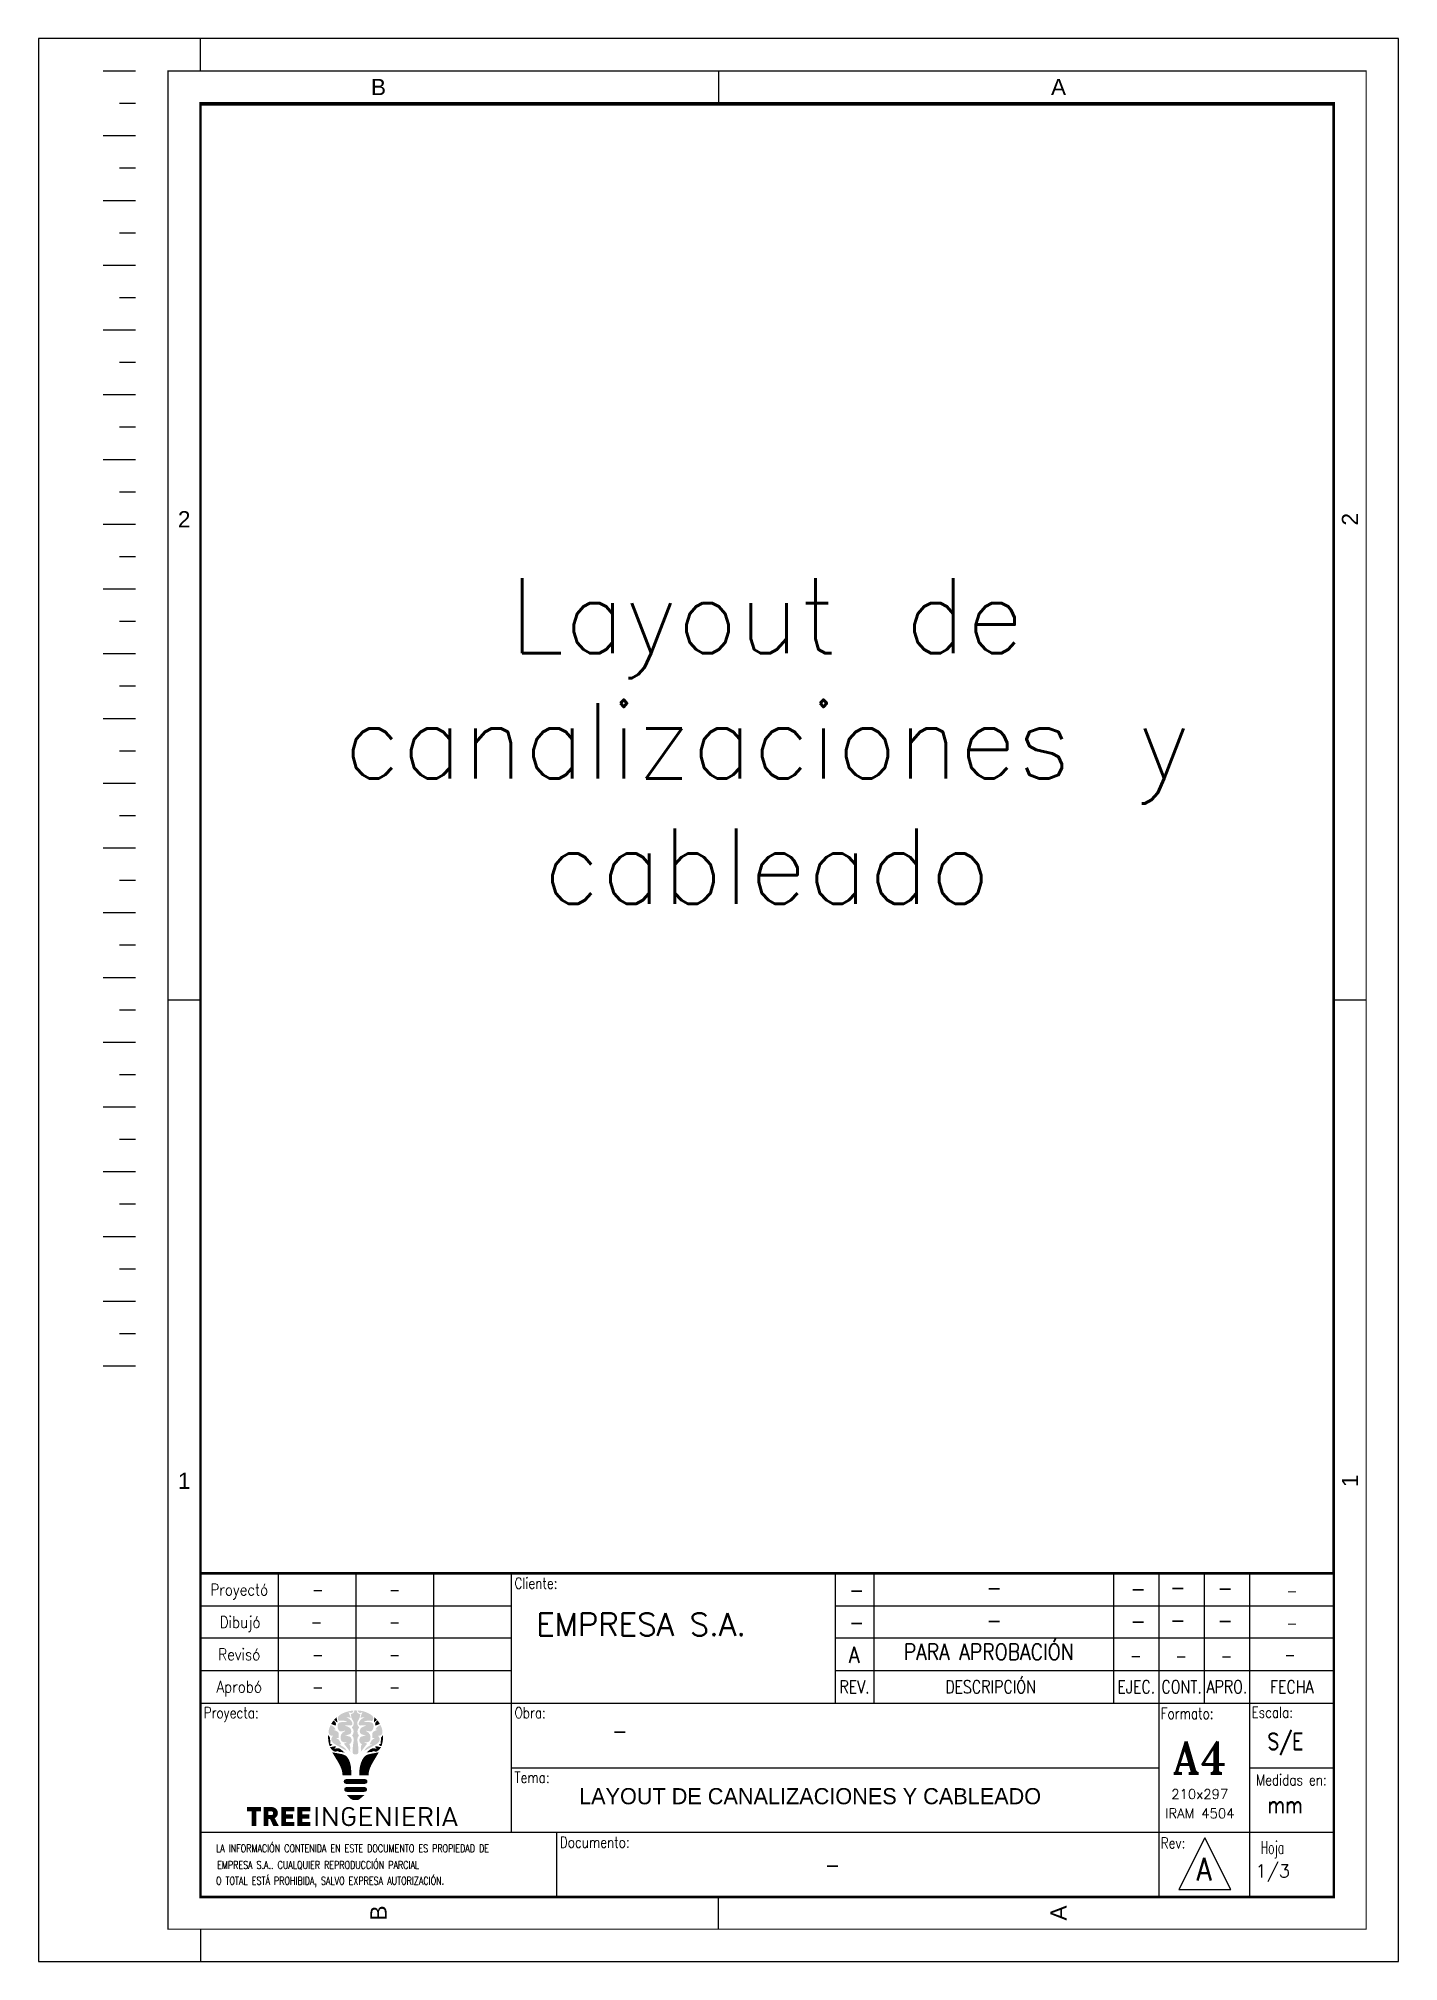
# Paper-space layout 'Carátula' of a CAD drawing. Header units: inches, sheet in millimetres. Extents: x 453 to 663, y 1 to 298.
# The model-space entities are those that its viewports show. They can reach past a viewport. Long polylines and large blocks are cut down to what shows.
import ezdxf
from ezdxf.enums import TextEntityAlignment as Align

# ---------------------------------------------------------------- set-up
doc = ezdxf.new("R2010")
doc.units = ezdxf.units.IN
doc.header["$MEASUREMENT"] = 0
doc.layers.add('Capa 1', color=7, linetype='Continuous')
doc.layers.add('Rotulo', color=7, linetype='Continuous')
doc.styles.add('FB', font='txt.shx')
doc.styles.add('ROMANS', font='romans')
doc.styles.add('Rotulo_RS', font='romans.shx', dxfattribs={"width": 0.85})
doc.styles.add('Rotulo_RT', font='romant.shx', dxfattribs={"width": 0.85})
doc.styles.get("Standard").update_dxf_attribs({"font": 'arial.ttf'})

# ---------------------------------------------------------------- blocks, each defined once
blk = doc.blocks.new('BORDER')
at = {"style": 'ROMANS'}
blk.add_attdef('SHEET#', (-1.02, -1.34), '', height=2, dxfattribs=at)
at = {"layer": 'Rotulo', "style": 'Rotulo_RS', "width": 0.6}
blk.add_text('Hoja', height=2, dxfattribs=at).set_placement((1.59, 2.99), align=Align.MIDDLE)
blk = doc.blocks.new('TREE')
at = {"layer": 'Capa 1', "true_color": 0x82be28}
h = blk.add_hatch(color=62, dxfattribs=at)
h.dxf.hatch_style = 2
edge = h.paths.add_edge_path()
edge.add_spline(control_points=[(-3.02, 4.98), (-3.05, 4.92), (-3.08, 4.87), (-3.11, 4.82), (-3.37, 4.44), (-3.36, 4.19), (-3.04, 3.86), (-2.92, 3.74), (-2.77, 3.65), (-2.62, 3.56), (-2.03, 3.23), (-1.44, 2.9), (-0.91, 2.6), (-1.03, 2.96), (-1.31, 3.22), (-2.16, 3.64), (-2, 3.63), (-1.88, 3.62), (-1.74, 3.61), (-1.97, 3.99), (-2, 4.5), (-2.58, 4.54), (-2.45, 4.56), (-2.31, 4.58), (-2.16, 4.61), (-2.16, 4.9), (-2.06, 5.25), (-2.19, 5.45), (-2.33, 5.66), (-2.68, 5.73), (-2.94, 5.87), (-2.83, 5.89), (-2.73, 5.91), (-2.6, 5.93), (-2.81, 6.26), (-3.06, 6.48), (-3.39, 6.6), (-3.54, 6.3), (-3.65, 5.98), (-3.71, 5.64), (-3.67, 5.03), (-3.53, 4.93), (-3.02, 4.98)], knot_values=[0, 0, 0, 0, 1, 1, 1, 2, 2, 2, 3, 3, 3, 4, 4, 4, 5, 5, 5, 6, 6, 6, 7, 7, 7, 8, 8, 8, 9, 9, 9, 10, 10, 10, 11, 11, 11, 12, 12, 12, 13, 13, 13, 14, 14, 14, 14], degree=3, periodic=0)
h = blk.add_hatch(color=62, dxfattribs=at)
h.dxf.hatch_style = 2
edge = h.paths.add_edge_path()
edge.add_spline(control_points=[(-2.93, 7.32), (-3.07, 7.15), (-3.19, 6.96), (-3.3, 6.77), (-3.09, 6.67), (-2.86, 6.6), (-2.63, 6.51), (-2.45, 6.84), (-2.65, 7.09), (-2.93, 7.32)], knot_values=[0, 0, 0, 0, 1, 1, 1, 2, 2, 2, 3, 3, 3, 3], degree=3, periodic=0)
h = blk.add_hatch(color=62, dxfattribs=at)
h.dxf.hatch_style = 2
edge = h.paths.add_edge_path()
edge.add_spline(control_points=[(-2.38, 7.26), (-2.4, 7.45), (-2.48, 7.65), (-2.45, 7.82), (-2.6, 7.69), (-2.74, 7.55), (-2.87, 7.4), (-2.72, 7.28), (-2.57, 7.15), (-2.38, 7), (-2.38, 7.1), (-2.37, 7.18), (-2.38, 7.26)], knot_values=[0, 0, 0, 0, 1, 1, 1, 2, 2, 2, 3, 3, 3, 4, 4, 4, 4], degree=3, periodic=0)
h = blk.add_hatch(color=62, dxfattribs=at)
h.dxf.hatch_style = 2
edge = h.paths.add_edge_path()
edge.add_spline(control_points=[(-2.24, 7.41), (-2.14, 7.12), (-1.92, 7.28), (-1.74, 7.28), (-1.46, 7.27), (-1.17, 7.28), (-0.86, 7.09), (-1.21, 7.07), (-1.49, 7.07), (-1.77, 7.04), (-2.12, 7), (-2.29, 6.84), (-2.33, 6.53), (-2.38, 6.17), (-2.18, 5.7), (-1.91, 5.6), (-1.84, 5.58), (-1.74, 5.61), (-1.66, 5.63), (-1.51, 5.66), (-1.36, 5.69), (-1.21, 5.73), (-1.2, 5.71), (-1.19, 5.68), (-1.18, 5.66), (-1.72, 5.41), (-1.94, 5), (-1.84, 4.43), (-1.76, 3.96), (-1.38, 3.9), (-0.9, 3.9), (-1.11, 3.81), (-1.23, 3.77), (-1.34, 3.72), (-1, 3.28), (-0.68, 2.87), (-0.36, 2.45), (-0.47, 2.84), (-0.2, 3.29), (-0.53, 3.65), (-0.19, 3.78), (-0.12, 4.08), (-0.15, 4.38), (-0.2, 4.94), (-0.74, 4.83), (-1.11, 4.98), (-0.74, 5.15), (-0.16, 5.07), (-0.19, 5.65), (-0.22, 6.26), (-0.76, 6.34), (-1.22, 6.51), (-0.98, 6.55), (-0.74, 6.59), (-0.51, 6.54), (-0.13, 6.47), (0.06, 6.6), (-0.06, 6.98), (-0.13, 7.19), (-0.32, 7.38), (-0.49, 7.54), (-0.61, 7.65), (-0.79, 7.69), (-0.99, 7.79), (-0.84, 7.79), (-0.75, 7.79), (-0.66, 7.78), (-0.56, 7.78), (-0.47, 7.75), (-0.28, 7.72), (-0.41, 8.06), (-0.51, 8.32), (-0.62, 8.63), (-0.39, 8.47), (-0.14, 8.35), (0.06, 8.65), (0.1, 8.72), (0.12, 8.78), (0.12, 8.84), (-0.14, 8.81), (-0.4, 8.77), (-0.67, 8.7), (-1.07, 8.61), (-1.43, 8.47), (-1.75, 8.29), (-1.85, 8.23), (-1.95, 8.17), (-2.04, 8.1), (-2.27, 7.93), (-2.34, 7.69), (-2.24, 7.41)], knot_values=[0, 0, 0, 0, 1, 1, 1, 2, 2, 2, 3, 3, 3, 4, 4, 4, 5, 5, 5, 6, 6, 6, 7, 7, 7, 8, 8, 8, 9, 9, 9, 10, 10, 10, 11, 11, 11, 12, 12, 12, 13, 13, 13, 14, 14, 14, 15, 15, 15, 16, 16, 16, 17, 17, 17, 18, 18, 18, 19, 19, 19, 20, 20, 20, 21, 21, 21, 22, 22, 22, 23, 23, 23, 24, 24, 24, 25, 25, 25, 26, 26, 26, 27, 27, 27, 28, 28, 28, 29, 29, 29, 30, 30, 30, 30], degree=3, periodic=0)
h = blk.add_hatch(color=62, dxfattribs=at)
h.dxf.hatch_style = 2
edge = h.paths.add_edge_path()
edge.add_spline(control_points=[(-0.28, 8.28), (-0.22, 8.02), (-0.22, 7.73), (-0.09, 7.53), (0.28, 6.96), (0.3, 6.72), (-0.11, 6.23), (0.23, 5.83), (0.26, 5.41), (-0.07, 4.98), (0.24, 4.63), (0.19, 4.25), (0.11, 3.84), (0.02, 3.38), (0.02, 2.9), (0.01, 2.43), (0.01, 2.22), (0.15, 2.05), (0.41, 2.05), (0.43, 2.05), (0.44, 2.05), (0.45, 2.05), (0.47, 2.05), (0.48, 2.05), (0.5, 2.05), (0.76, 2.05), (0.89, 2.22), (0.89, 2.43), (0.89, 2.9), (0.88, 3.38), (0.8, 3.84), (0.72, 4.25), (0.67, 4.63), (0.98, 4.98), (0.64, 5.41), (0.68, 5.83), (1.02, 6.23), (0.6, 6.72), (0.62, 6.96), (1, 7.53), (1.13, 7.73), (1.13, 8.02), (1.19, 8.28), (0.9, 8.38), (0.61, 8.48), (0.64, 8.85), (0.52, 8.86), (0.39, 8.85), (0.26, 8.85), (0.3, 8.48), (0.01, 8.38), (-0.28, 8.28)], knot_values=[0, 0, 0, 0, 1, 1, 1, 2, 2, 2, 3, 3, 3, 4, 4, 4, 5, 5, 5, 6, 6, 6, 7, 7, 7, 8, 8, 8, 9, 9, 9, 10, 10, 10, 11, 11, 11, 12, 12, 12, 13, 13, 13, 14, 14, 14, 15, 15, 15, 16, 16, 16, 17, 17, 17, 17], degree=3, periodic=0)
h = blk.add_hatch(color=62, dxfattribs=at)
h.dxf.hatch_style = 2
edge = h.paths.add_edge_path()
edge.add_spline(control_points=[(0.85, 8.65), (1.05, 8.35), (1.3, 8.47), (1.53, 8.63), (1.41, 8.32), (1.31, 8.06), (1.19, 7.72), (1.37, 7.75), (1.47, 7.78), (1.56, 7.78), (1.66, 7.79), (1.75, 7.79), (1.9, 7.79), (1.7, 7.69), (1.52, 7.65), (1.4, 7.54), (1.23, 7.38), (1.03, 7.19), (0.97, 6.98), (0.85, 6.6), (1.03, 6.47), (1.42, 6.54), (1.65, 6.59), (1.89, 6.55), (2.13, 6.51), (1.67, 6.34), (1.13, 6.26), (1.1, 5.65), (1.07, 5.07), (1.65, 5.15), (2.02, 4.98), (1.65, 4.83), (1.11, 4.94), (1.05, 4.38), (1.02, 4.08), (1.1, 3.78), (1.44, 3.65), (1.1, 3.29), (1.38, 2.84), (1.27, 2.45), (1.59, 2.87), (1.91, 3.28), (2.25, 3.72), (2.14, 3.77), (2.02, 3.81), (1.81, 3.9), (2.29, 3.9), (2.66, 3.96), (2.75, 4.43), (2.85, 5), (2.63, 5.41), (2.09, 5.66), (2.1, 5.68), (2.11, 5.71), (2.12, 5.73), (2.27, 5.69), (2.42, 5.66), (2.57, 5.63), (2.65, 5.61), (2.75, 5.58), (2.82, 5.6), (3.09, 5.7), (3.29, 6.17), (3.24, 6.53), (3.2, 6.84), (3.03, 7), (2.67, 7.04), (2.4, 7.07), (2.12, 7.07), (1.77, 7.09), (2.08, 7.28), (2.36, 7.27), (2.65, 7.28), (2.82, 7.28), (3.05, 7.12), (3.15, 7.41), (3.24, 7.69), (3.18, 7.93), (2.95, 8.1), (2.85, 8.18), (2.74, 8.24), (2.62, 8.32), (2.05, 8.64), (1.43, 8.82), (0.78, 8.85), (0.78, 8.79), (0.8, 8.72), (0.85, 8.65)], knot_values=[0, 0, 0, 0, 1, 1, 1, 2, 2, 2, 3, 3, 3, 4, 4, 4, 5, 5, 5, 6, 6, 6, 7, 7, 7, 8, 8, 8, 9, 9, 9, 10, 10, 10, 11, 11, 11, 12, 12, 12, 13, 13, 13, 14, 14, 14, 15, 15, 15, 16, 16, 16, 17, 17, 17, 18, 18, 18, 19, 19, 19, 20, 20, 20, 21, 21, 21, 22, 22, 22, 23, 23, 23, 24, 24, 24, 25, 25, 25, 26, 26, 26, 27, 27, 27, 28, 28, 28, 29, 29, 29, 29], degree=3, periodic=0)
h = blk.add_hatch(color=62, dxfattribs=at)
h.dxf.hatch_style = 2
edge = h.paths.add_edge_path()
edge.add_spline(control_points=[(3.51, 5.93), (3.64, 5.91), (3.74, 5.89), (3.84, 5.87), (3.58, 5.73), (3.23, 5.66), (3.1, 5.45), (2.97, 5.25), (3.07, 4.9), (3.07, 4.61), (3.22, 4.58), (3.36, 4.56), (3.49, 4.54), (2.91, 4.5), (2.88, 3.99), (2.64, 3.61), (2.79, 3.62), (2.91, 3.63), (3.07, 3.64), (2.22, 3.22), (1.93, 2.96), (1.82, 2.6), (2.35, 2.9), (2.94, 3.23), (3.53, 3.56), (3.68, 3.65), (3.83, 3.74), (3.95, 3.86), (4.27, 4.19), (4.28, 4.44), (4.02, 4.82), (3.99, 4.87), (3.96, 4.92), (3.92, 4.98), (4.44, 4.93), (4.57, 5.03), (4.62, 5.62), (4.56, 5.97), (4.46, 6.29), (4.31, 6.6), (3.97, 6.49), (3.72, 6.26), (3.51, 5.93)], knot_values=[0, 0, 0, 0, 1, 1, 1, 2, 2, 2, 3, 3, 3, 4, 4, 4, 5, 5, 5, 6, 6, 6, 7, 7, 7, 8, 8, 8, 9, 9, 9, 10, 10, 10, 11, 11, 11, 12, 12, 12, 13, 13, 13, 14, 14, 14, 14], degree=3, periodic=0)
h = blk.add_hatch(color=62, dxfattribs=at)
h.dxf.hatch_style = 2
edge = h.paths.add_edge_path()
edge.add_spline(control_points=[(3.29, 7.26), (3.28, 7.18), (3.29, 7.1), (3.29, 7), (3.47, 7.15), (3.62, 7.27), (3.77, 7.39), (3.72, 7.45), (3.66, 7.51), (3.61, 7.57), (3.52, 7.65), (3.44, 7.72), (3.36, 7.8), (3.38, 7.63), (3.31, 7.44), (3.29, 7.26)], knot_values=[0, 0, 0, 0, 1, 1, 1, 2, 2, 2, 3, 3, 3, 4, 4, 4, 5, 5, 5, 5], degree=3, periodic=0)
h = blk.add_hatch(color=62, dxfattribs=at)
h.dxf.hatch_style = 2
edge = h.paths.add_edge_path()
edge.add_spline(control_points=[(3.54, 6.51), (3.77, 6.6), (4, 6.67), (4.21, 6.77), (4.1, 6.96), (3.98, 7.14), (3.84, 7.32), (3.56, 7.09), (3.36, 6.84), (3.54, 6.51)], knot_values=[0, 0, 0, 0, 1, 1, 1, 2, 2, 2, 3, 3, 3, 3], degree=3, periodic=0)
h = blk.add_hatch(color=62, dxfattribs=at)
h.dxf.hatch_style = 2
edge = h.paths.add_edge_path()
edge.add_spline(control_points=[(-3.13, 3.61), (-3.26, 3.64), (-3.37, 3.66), (-3.45, 3.68), (-3.44, 3.78), (-3.42, 3.88), (-3.43, 3.98), (-3.44, 4.17), (-3.47, 4.36), (-3.5, 4.55), (-3.5, 4.61), (-3.48, 4.69), (-3.51, 4.72), (-3.61, 4.81), (-3.69, 4.94), (-3.78, 5.05), (-3.8, 4.72), (-3.78, 4.37), (-3.72, 4.02), (-3.69, 3.79), (-3.62, 3.56), (-3.55, 3.35), (-3.35, 3.33), (-3.25, 3.4), (-3.13, 3.61)], knot_values=[0, 0, 0, 0, 1, 1, 1, 2, 2, 2, 3, 3, 3, 4, 4, 4, 5, 5, 5, 6, 6, 6, 7, 7, 7, 8, 8, 8, 8], degree=3, periodic=0)
h = blk.add_hatch(color=62, dxfattribs=at)
h.dxf.hatch_style = 2
edge = h.paths.add_edge_path()
edge.add_spline(control_points=[(-3.29, 2.89), (-3.02, 2.62), (-2.78, 2.33), (-2.37, 2.56), (-2.35, 2.57), (-2.31, 2.57), (-2.29, 2.56), (-1.97, 2.3), (-1.57, 2.49), (-1.22, 2.35), (-1.69, 2.67), (-2.03, 3.29), (-2.8, 2.9), (-2.7, 3.04), (-2.64, 3.13), (-2.58, 3.22), (-2.59, 3.25), (-2.6, 3.28), (-2.61, 3.32), (-2.75, 3.3), (-2.9, 3.31), (-3.03, 3.27), (-3.21, 3.21), (-3.37, 3.18), (-3.5, 3.19)], knot_values=[0, 0, 0, 0, 1, 1, 1, 2, 2, 2, 3, 3, 3, 4, 4, 4, 5, 5, 5, 6, 6, 6, 7, 7, 7, 8, 8, 8, 8], degree=3, periodic=0)
edge.add_line((-3.5, 3.19), (-3.29, 2.89))
h = blk.add_hatch(color=62, dxfattribs=at)
h.dxf.hatch_style = 2
edge = h.paths.add_edge_path()
edge.add_spline(control_points=[(4.4, 3.19), (4.27, 3.18), (4.12, 3.21), (3.94, 3.27), (3.81, 3.31), (3.66, 3.3), (3.52, 3.32), (3.51, 3.28), (3.5, 3.25), (3.49, 3.22), (3.55, 3.13), (3.61, 3.04), (3.71, 2.9), (2.94, 3.29), (2.59, 2.67), (2.13, 2.35), (2.47, 2.49), (2.88, 2.3), (3.2, 2.56), (3.22, 2.57), (3.26, 2.57), (3.28, 2.56), (3.69, 2.33), (3.93, 2.62), (4.2, 2.89)], knot_values=[0, 0, 0, 0, 1, 1, 1, 2, 2, 2, 3, 3, 3, 4, 4, 4, 5, 5, 5, 6, 6, 6, 7, 7, 7, 8, 8, 8, 8], degree=3, periodic=0)
edge.add_line((4.2, 2.89), (4.4, 3.19))
h = blk.add_hatch(color=62, dxfattribs=at)
h.dxf.hatch_style = 2
edge = h.paths.add_edge_path()
edge.add_spline(control_points=[(4.4, 4.55), (4.38, 4.36), (4.35, 4.17), (4.34, 3.98), (4.33, 3.88), (4.35, 3.78), (4.36, 3.68), (4.28, 3.66), (4.16, 3.64), (4.04, 3.61), (4.16, 3.4), (4.26, 3.33), (4.46, 3.35), (4.61, 3.78), (4.7, 4.23), (4.7, 4.71), (4.7, 4.82), (4.7, 4.94), (4.69, 5.05), (4.6, 4.94), (4.52, 4.81), (4.42, 4.72), (4.39, 4.69), (4.41, 4.61), (4.4, 4.55)], knot_values=[0, 0, 0, 0, 1, 1, 1, 2, 2, 2, 3, 3, 3, 4, 4, 4, 5, 5, 5, 6, 6, 6, 7, 7, 7, 8, 8, 8, 8], degree=3, periodic=0)
h = blk.add_hatch(color=62, dxfattribs=at)
h.dxf.hatch_style = 2
edge = h.paths.add_edge_path()
edge.add_spline(control_points=[(-1.28, 1.98), (-1.44, 2.04), (-1.61, 2.09), (-1.78, 2.13), (-2.23, 2.22), (-2.68, 2.3), (-3.13, 2.39), (-3.06, 2.25), (-2.98, 2.11), (-2.9, 1.97), (-2.76, 1.73), (-2.61, 1.5), (-2.47, 1.27), (-2.02, 0.52), (-1.57, -0.24), (-1.55, -1.16), (-1.09, -1.16), (-0.63, -1.16), (-0.17, -1.16), (-0.19, -0.89), (-0.21, -0.59), (-0.23, -0.17), (-0.26, 0.57), (-0.58, 1.71), (-1.28, 1.98)], knot_values=[0, 0, 0, 0, 1, 1, 1, 2, 2, 2, 3, 3, 3, 4, 4, 4, 5, 5, 5, 6, 6, 6, 7, 7, 7, 8, 8, 8, 8], degree=3, periodic=0)
h = blk.add_hatch(color=62, dxfattribs=at)
h.dxf.hatch_style = 2
edge = h.paths.add_edge_path()
edge.add_spline(control_points=[(2.19, 1.98), (1.49, 1.71), (1.08, 0.29), (1.05, -0.45), (1.04, -0.75), (1.03, -0.97), (1.02, -1.16), (1.5, -1.16), (1.98, -1.16), (2.46, -1.16), (2.48, -0.2), (2.96, 0.57), (3.43, 1.34), (3.59, 1.61), (3.75, 1.88), (3.91, 2.15), (3.95, 2.23), (4, 2.31), (4.04, 2.39), (3.59, 2.3), (3.14, 2.22), (2.69, 2.13), (2.52, 2.09), (2.35, 2.04), (2.19, 1.98)], knot_values=[0, 0, 0, 0, 1, 1, 1, 2, 2, 2, 3, 3, 3, 4, 4, 4, 5, 5, 5, 6, 6, 6, 7, 7, 7, 8, 8, 8, 8], degree=3, periodic=0)
at = {"layer": 'Capa 1', "true_color": 0x1e5a3c}
h = blk.add_hatch(color=119, dxfattribs=at)
edge = h.paths.add_edge_path()
edge.add_spline(control_points=[(0.44, -2.49), (-0.03, -2.49), (-0.49, -2.49), (-0.96, -2.49), (-1.22, -2.49), (-1.37, -2.35), (-1.37, -2.12), (-1.37, -1.9), (-1.21, -1.75), (-0.95, -1.75), (-0.01, -1.75), (0.93, -1.75), (1.87, -1.75), (2.12, -1.75), (2.28, -1.9), (2.28, -2.12), (2.28, -2.35), (2.13, -2.49), (1.87, -2.49), (1.39, -2.49), (0.91, -2.49), (0.44, -2.49)], knot_values=[0, 0, 0, 0, 1, 1, 1, 2, 2, 2, 3, 3, 3, 4, 4, 4, 5, 5, 5, 6, 6, 6, 7, 7, 7, 7], degree=3, periodic=0)
h = blk.add_hatch(color=119, dxfattribs=at)
edge = h.paths.add_edge_path()
edge.add_spline(control_points=[(0.44, -3.72), (-0.01, -3.72), (-0.46, -3.72), (-0.91, -3.72), (-1.14, -3.72), (-1.29, -3.58), (-1.3, -3.37), (-1.31, -3.15), (-1.16, -2.98), (-0.92, -2.98), (0, -2.98), (0.92, -2.98), (1.83, -2.98), (2.07, -2.98), (2.23, -3.15), (2.22, -3.37), (2.21, -3.58), (2.06, -3.72), (1.82, -3.72), (1.36, -3.72), (0.9, -3.72), (0.44, -3.72)], knot_values=[0, 0, 0, 0, 1, 1, 1, 2, 2, 2, 3, 3, 3, 4, 4, 4, 5, 5, 5, 6, 6, 6, 7, 7, 7, 7], degree=3, periodic=0)
h = blk.add_hatch(color=119, dxfattribs=at)
edge = h.paths.add_edge_path()
edge.add_spline(control_points=[(-0.92, -4.19), (0.01, -4.19), (0.9, -4.19), (1.79, -4.19), (1.8, -4.2), (1.81, -4.21), (1.81, -4.23), (1.54, -4.46), (1.26, -4.7), (0.98, -4.92), (0.92, -4.97), (0.83, -4.98), (0.75, -4.99), (0.64, -5), (0.53, -4.98), (0.42, -4.99), (0.07, -5.04), (-0.19, -4.91), (-0.42, -4.67), (-0.57, -4.51), (-0.73, -4.37), (-0.92, -4.19)], knot_values=[0, 0, 0, 0, 1, 1, 1, 2, 2, 2, 3, 3, 3, 4, 4, 4, 5, 5, 5, 6, 6, 6, 7, 7, 7, 7], degree=3, periodic=0)
h = blk.add_hatch(color=119, dxfattribs=at)
h.dxf.hatch_style = 2
h.paths.add_polyline_path([(-14.14, -6.71), (-14.86, -6.71), (-14.86, -9.01), (-15.58, -9.01), (-15.58, -6.71), (-16.31, -6.71), (-16.31, -6.07), (-14.14, -6.07)])
h = blk.add_hatch(color=119, dxfattribs=at)
h.dxf.hatch_style = 2
edge = h.paths.add_edge_path()
edge.add_spline(control_points=[(-11.39, -9.01), (-11.39, -9.01), (-12.23, -9.01), (-12.23, -9.01), (-12.23, -9.01), (-12.75, -7.91), (-12.75, -7.91), (-12.75, -7.91), (-12.99, -7.91), (-12.99, -7.91), (-12.99, -7.91), (-12.99, -9.01), (-12.99, -9.01), (-12.99, -9.01), (-13.71, -9.01), (-13.71, -9.01), (-13.71, -9.01), (-13.71, -6.07), (-13.71, -6.07), (-13.71, -6.07), (-12.55, -6.07), (-12.55, -6.07), (-12.34, -6.07), (-12.16, -6.11), (-12.01, -6.2), (-11.86, -6.29), (-11.74, -6.4), (-11.66, -6.55), (-11.58, -6.69), (-11.54, -6.85), (-11.54, -7.01), (-11.54, -7.2), (-11.59, -7.35), (-11.68, -7.49), (-11.78, -7.62), (-11.89, -7.72), (-12.02, -7.78), (-12.02, -7.78), (-11.39, -9.01), (-11.39, -9.01)], knot_values=[0, 0, 0, 0, 1, 1, 1, 2, 2, 2, 3, 3, 3, 4, 4, 4, 5, 5, 5, 6, 6, 6, 7, 7, 7, 8, 8, 8, 9, 9, 9, 10, 10, 10, 11, 11, 11, 12, 12, 12, 13, 13, 13, 13], degree=3, periodic=0)
edge = h.paths.add_edge_path()
edge.add_spline(control_points=[(-12.27, -7.01), (-12.27, -6.96), (-12.28, -6.91), (-12.3, -6.87), (-12.33, -6.82), (-12.37, -6.78), (-12.41, -6.76), (-12.46, -6.73), (-12.52, -6.72), (-12.58, -6.72), (-12.58, -6.72), (-12.99, -6.72), (-12.99, -6.72), (-12.99, -6.72), (-12.99, -7.31), (-12.99, -7.31), (-12.99, -7.31), (-12.58, -7.31), (-12.58, -7.31), (-12.52, -7.31), (-12.46, -7.3), (-12.41, -7.27), (-12.37, -7.24), (-12.33, -7.2), (-12.3, -7.16), (-12.28, -7.11), (-12.27, -7.07), (-12.27, -7.01)], knot_values=[0, 0, 0, 0, 1, 1, 1, 2, 2, 2, 3, 3, 3, 4, 4, 4, 5, 5, 5, 6, 6, 6, 7, 7, 7, 8, 8, 8, 9, 9, 9, 9], degree=3, periodic=0)
h = blk.add_hatch(color=119, dxfattribs=at)
h.dxf.hatch_style = 2
h.paths.add_polyline_path([(-9.02, -9.01), (-11.02, -9.01), (-11.02, -6.07), (-9.02, -6.07), (-9.02, -6.71), (-10.3, -6.71), (-10.3, -7.2), (-9.21, -7.2), (-9.21, -7.85), (-10.3, -7.85), (-10.3, -8.37), (-9.02, -8.37)])
h = blk.add_hatch(color=119, dxfattribs=at)
h.dxf.hatch_style = 2
h.paths.add_polyline_path([(-6.51, -9.01), (-8.51, -9.01), (-8.51, -6.07), (-6.51, -6.07), (-6.51, -6.71), (-7.78, -6.71), (-7.78, -7.2), (-6.69, -7.2), (-6.69, -7.85), (-7.78, -7.85), (-7.78, -8.37), (-6.51, -8.37)])
h = blk.add_hatch(color=119, dxfattribs=at)
h.dxf.hatch_style = 2
h.paths.add_polyline_path([(-5.39, -9.01), (-5.7, -9.01), (-5.7, -6.07), (-5.39, -6.07)])
h = blk.add_hatch(color=119, dxfattribs=at)
h.dxf.hatch_style = 2
h.paths.add_polyline_path([(-2.36, -9.01), (-2.66, -9.01), (-4.22, -6.65), (-4.22, -9.01), (-4.54, -9.01), (-4.54, -6.07), (-4.24, -6.07), (-2.68, -8.42), (-2.68, -6.07), (-2.36, -6.07)])
h = blk.add_hatch(color=119, dxfattribs=at)
h.dxf.hatch_style = 2
edge = h.paths.add_edge_path()
edge.add_spline(control_points=[(0.44, -7.94), (0.44, -8.1), (0.42, -8.25), (0.38, -8.37), (0.34, -8.49), (0.27, -8.6), (0.18, -8.69), (0.09, -8.8), (-0.03, -8.89), (-0.16, -8.94), (-0.3, -9), (-0.44, -9.03), (-0.59, -9.03), (-0.89, -9.03), (-1.14, -8.93), (-1.35, -8.73), (-1.42, -8.66), (-1.47, -8.58), (-1.51, -8.51), (-1.54, -8.44), (-1.57, -8.36), (-1.59, -8.27), (-1.6, -8.17), (-1.61, -8.08), (-1.62, -7.98), (-1.62, -7.88), (-1.62, -7.73), (-1.62, -7.54), (-1.62, -7.29), (-1.62, -7.1), (-1.61, -6.97), (-1.6, -6.85), (-1.58, -6.74), (-1.54, -6.63), (-1.5, -6.53), (-1.44, -6.44), (-1.35, -6.35), (-1.14, -6.14), (-0.89, -6.04), (-0.59, -6.04), (-0.47, -6.04), (-0.36, -6.06), (-0.26, -6.09), (-0.16, -6.11), (-0.07, -6.16), (0.02, -6.22), (0.11, -6.27), (0.2, -6.35), (0.29, -6.44), (0.29, -6.44), (0.08, -6.65), (0.08, -6.65), (-0.01, -6.57), (-0.08, -6.51), (-0.14, -6.46), (-0.2, -6.42), (-0.26, -6.38), (-0.34, -6.36), (-0.41, -6.34), (-0.5, -6.32), (-0.59, -6.32), (-0.69, -6.32), (-0.78, -6.34), (-0.87, -6.38), (-0.96, -6.41), (-1.03, -6.46), (-1.1, -6.53), (-1.19, -6.63), (-1.25, -6.74), (-1.27, -6.86), (-1.3, -6.99), (-1.31, -7.22), (-1.31, -7.54), (-1.31, -7.86), (-1.3, -8.08), (-1.27, -8.21), (-1.25, -8.34), (-1.19, -8.45), (-1.1, -8.55), (-0.97, -8.68), (-0.8, -8.75), (-0.59, -8.75), (-0.48, -8.75), (-0.38, -8.73), (-0.28, -8.69), (-0.19, -8.64), (-0.11, -8.58), (-0.04, -8.5), (0.07, -8.37), (0.12, -8.19), (0.12, -7.96), (0.12, -7.96), (0.12, -7.74), (0.12, -7.74), (0.12, -7.74), (-0.59, -7.74), (-0.59, -7.74), (-0.59, -7.74), (-0.59, -7.47), (-0.59, -7.47), (-0.59, -7.47), (0.44, -7.47), (0.44, -7.47), (0.44, -7.47), (0.44, -7.94), (0.44, -7.94)], knot_values=[0, 0, 0, 0, 1, 1, 1, 2, 2, 2, 3, 3, 3, 4, 4, 4, 5, 5, 5, 6, 6, 6, 7, 7, 7, 8, 8, 8, 9, 9, 9, 10, 10, 10, 11, 11, 11, 12, 12, 12, 13, 13, 13, 14, 14, 14, 15, 15, 15, 16, 16, 16, 17, 17, 17, 18, 18, 18, 19, 19, 19, 20, 20, 20, 21, 21, 21, 22, 22, 22, 23, 23, 23, 24, 24, 24, 25, 25, 25, 26, 26, 26, 27, 27, 27, 28, 28, 28, 29, 29, 29, 30, 30, 30, 31, 31, 31, 32, 32, 32, 33, 33, 33, 34, 34, 34, 35, 35, 35, 35], degree=3, periodic=0)
h = blk.add_hatch(color=119, dxfattribs=at)
h.dxf.hatch_style = 2
h.paths.add_polyline_path([(2.98, -9.01), (1.16, -9.01), (1.16, -6.07), (2.98, -6.07), (2.98, -6.35), (1.47, -6.35), (1.47, -7.38), (2.76, -7.38), (2.76, -7.66), (1.47, -7.66), (1.47, -8.73), (2.98, -8.73)])
h = blk.add_hatch(color=119, dxfattribs=at)
h.dxf.hatch_style = 2
h.paths.add_polyline_path([(5.81, -9.01), (5.51, -9.01), (3.95, -6.65), (3.95, -9.01), (3.64, -9.01), (3.64, -6.07), (3.93, -6.07), (5.5, -8.42), (5.5, -6.07), (5.81, -6.07)])
h = blk.add_hatch(color=119, dxfattribs=at)
h.dxf.hatch_style = 2
h.paths.add_polyline_path([(6.98, -9.01), (6.66, -9.01), (6.66, -6.07), (6.98, -6.07)])
h = blk.add_hatch(color=119, dxfattribs=at)
h.dxf.hatch_style = 2
h.paths.add_polyline_path([(9.65, -9.01), (7.83, -9.01), (7.83, -6.07), (9.65, -6.07), (9.65, -6.35), (8.14, -6.35), (8.14, -7.38), (9.43, -7.38), (9.43, -7.66), (8.14, -7.66), (8.14, -8.73), (9.65, -8.73)])
h = blk.add_hatch(color=119, dxfattribs=at)
h.dxf.hatch_style = 2
edge = h.paths.add_edge_path()
edge.add_spline(control_points=[(12.37, -9.01), (12.37, -9.01), (12, -9.01), (12, -9.01), (12, -9.01), (11.33, -7.7), (11.33, -7.7), (11.33, -7.7), (10.62, -7.7), (10.62, -7.7), (10.62, -7.7), (10.62, -9.01), (10.62, -9.01), (10.62, -9.01), (10.31, -9.01), (10.31, -9.01), (10.31, -9.01), (10.31, -6.07), (10.31, -6.07), (10.31, -6.07), (11.44, -6.07), (11.44, -6.07), (11.61, -6.07), (11.76, -6.1), (11.89, -6.17), (12.02, -6.23), (12.13, -6.33), (12.2, -6.45), (12.27, -6.58), (12.31, -6.72), (12.31, -6.88), (12.31, -7.1), (12.25, -7.27), (12.13, -7.41), (12.02, -7.55), (11.86, -7.63), (11.67, -7.67), (11.67, -7.67), (12.37, -9.01), (12.37, -9.01)], knot_values=[0, 0, 0, 0, 1, 1, 1, 2, 2, 2, 3, 3, 3, 4, 4, 4, 5, 5, 5, 6, 6, 6, 7, 7, 7, 8, 8, 8, 9, 9, 9, 10, 10, 10, 11, 11, 11, 12, 12, 12, 13, 13, 13, 13], degree=3, periodic=0)
edge = h.paths.add_edge_path()
edge.add_spline(control_points=[(11.99, -6.89), (11.99, -6.71), (11.94, -6.58), (11.83, -6.49), (11.73, -6.39), (11.59, -6.35), (11.41, -6.35), (11.41, -6.35), (10.62, -6.35), (10.62, -6.35), (10.62, -6.35), (10.62, -7.43), (10.62, -7.43), (10.62, -7.43), (11.41, -7.43), (11.41, -7.43), (11.52, -7.43), (11.62, -7.41), (11.71, -7.37), (11.8, -7.33), (11.87, -7.27), (11.92, -7.19), (11.97, -7.11), (11.99, -7.01), (11.99, -6.89)], knot_values=[0, 0, 0, 0, 1, 1, 1, 2, 2, 2, 3, 3, 3, 4, 4, 4, 5, 5, 5, 6, 6, 6, 7, 7, 7, 8, 8, 8, 8], degree=3, periodic=0)
h = blk.add_hatch(color=119, dxfattribs=at)
h.dxf.hatch_style = 2
h.paths.add_polyline_path([(13.33, -9.01), (13.02, -9.01), (13.02, -6.07), (13.33, -6.07)])
h = blk.add_hatch(color=119, dxfattribs=at)
h.dxf.hatch_style = 2
h.paths.add_polyline_path([(16.24, -9.01), (15.9, -9.01), (15.67, -8.34), (14.38, -8.34), (14.14, -9.01), (13.81, -9.01), (14.89, -6.07), (15.16, -6.07)])
h.paths.add_polyline_path([(15.57, -8.07), (15.03, -6.52), (14.47, -8.07)])
blk = doc.blocks.new('BLOQUE-ROTULO-TREE')
for p, q in [((-163, 50), (-163, 30)), ((-139, 50), (-139, 30)), ((-127, 50), (-127, 10)), ((-77, 50), (-77, 30)), ((-71, 50), (-71, 30)), ((-34, 50), (-34, 30)), ((-27, 50), (-27, 0)), ((-20, 50), (-20, 30)), ((-13, 50), (-13, 0)), ((-175, 45), (-127, 45)), ((-77, 45), (0, 45)), ((-127, 40), (-175, 40)), ((0, 40), (-77, 40)), ((-175, 35), (-127, 35)), ((-77, 35), (0, 35)), ((-175, 30), (0, 30)), ((-127, 20), (-27, 20)), ((-13, 20), (0, 20)), ((0, 10), (-175, 10)), ((-120, 10), (-120, 0))]:
    blk.add_line(p, q)
blk.add_lwpolyline([(-19.91, 9.2), (-23.91, 1.2), (-15.91, 1.2), (-19.91, 9.2)])
at = {"layer": 'Rotulo'}
blk.add_line((-151, 50), (-151, 30), dxfattribs=at)
at = {"layer": 'Rotulo', "const_width": 0.35}
blk.add_lwpolyline([(-175, 50), (0, 50), (0, 0), (-175, 0)], close=True, dxfattribs=at)
blk.add_blockref('TREE', (-151.5, 20))
at = {"style": 'Rotulo_RS'}
for s, height, width, p in [('Proyectó', 1.8, 0.85, (-169, 47.5)), ('-', 2, 0.8, (-156.87, 47.5)), ('-', 1.92, 0.8, (-144.98, 47.5)), ('Dibujó', 1.8, 0.85, (-168.87, 42.5)), ('-', 2, 0.8, (-157.07, 42.5)), ('-', 1.92, 0.8, (-144.98, 42.5)), ('Revisó', 1.8, 0.85, (-169, 37.5)), ('-', 2, 0.8, (-156.87, 37.5)), ('-', 1.92, 0.8, (-144.98, 37.5)), ('-', 2, 0.8, (-30.56, 37.32)), ('-', 2, 0.8, (-23.56, 37.26)), ('-', 2, 0.8, (-16.56, 37.26)), ('-', 1.92, 0.8, (-6.75, 37.47)), ('Aprobó', 1.8, 0.85, (-169, 32.5)), ('REV.', 2, 0.8, (-74, 32.5)), ('DESCRIPCIÓN', 2, 0.8, (-53, 32.5)), ('EJEC.', 2, 0.8, (-30.5, 32.5)), ('CONT.', 2, 0.8, (-23.5, 32.5)), ('APRO.', 2, 0.8, (-16.5, 32.5)), ('FECHA', 2, 0.8, (-6.5, 32.5)), ('-', 2, 0.8, (-156.87, 32.5)), ('-', 1.92, 0.8, (-144.98, 32.5))]:
    blk.add_text(s, height=height, dxfattribs=dict(at, width=width)).set_placement(p, align=Align.MIDDLE_CENTER)
for s, height, width, p in [('Cliente:', 1.7, 0.8, (-126.5, 48.5)), ('Proyecta:', 1.7, 0.8, (-174.5, 28.5)), ('Obra:', 1.7, 0.8, (-126.5, 28.5)), ('Tema:', 1.7, 0.8, (-126.5, 18.5)), ('Documento:', 1.7, 0.8, (-119.5, 8.5)), ('Rev:', 1.7, 0.8, (-26.72, 8.38)), ('LA INFORMACIÓN CONTENIDA EN ESTE DOCUMENTO ES PROPIEDAD DE', 1.2, 0.75, (-172.59, 7.54)), ('EMPRESA S.A.. CUALQUIER REPRODUCCIÓN PARCIAL ', 1.2, 0.75, (-172.42, 4.99)), ('O TOTAL ESTÁ PROHIBIDA, SALVO EXPRESA AUTORIZACIÓN. ', 1.2, 0.75, (-172.59, 2.54))]:
    blk.add_text(s, height=height, dxfattribs=dict(at, width=width)).set_placement(p, align=Align.MIDDLE_LEFT)
at = {"layer": 'Rotulo', "style": 'Rotulo_RS', "width": 0.8}
for s, p in [('Formato:', (-26.72, 28.38)), ('Escala:', (-12.7, 28.56))]:
    blk.add_text(s, height=1.7, dxfattribs=at).set_placement(p, align=Align.MIDDLE_LEFT)
blk.add_text('Medidas en:', height=1.7, dxfattribs=at).set_placement((-6.54, 18.13), align=Align.MIDDLE_CENTER)
at = {"layer": 'Rotulo'}
for s, width, insert, char_height, attachment_point, style in [('-', 31.1664, (-53.63, 49.04), 2.5, 1, 'Rotulo_RS'), ('-', 31.1664, (-25.28, 49.09), 2.5, 1, 'Rotulo_RS'), ('-', 31.1664, (-17.97, 49.03), 2.5, 1, 'Rotulo_RS'), ('-', 31.1664, (-74.85, 48.69), 2.5, 1, 'Rotulo_RS'), ('-', 31.1664, (-31.37, 48.89), 2.5, 1, 'Rotulo_RS'), ('-', 31.1664, (-7.3, 48.18), 1.8, 1, 'Rotulo_RS'), ('EMPRESA S.A.', 43.6015, (-123.15, 43.9), 3.5, 1, 'ROMANS'), ('-', 31.1664, (-74.85, 43.69), 2.5, 1, 'Rotulo_RS'), ('-', 31.1664, (-53.63, 44.04), 2.5, 1, 'Rotulo_RS'), ('-', 31.1664, (-31.37, 43.89), 2.5, 1, 'Rotulo_RS'), ('-', 31.1664, (-25.28, 44.09), 2.5, 1, 'Rotulo_RS'), ('-', 31.1664, (-17.97, 44.03), 2.5, 1, 'Rotulo_RS'), ('-', 31.1664, (-7.3, 43.18), 1.8, 1, 'Rotulo_RS'), ('A', 31.1664, (-74.85, 38.69), 2.5, 1, 'Rotulo_RS'), ('PARA APROBACIÓN', 31.1664, (-66.38, 39.15), 2.5, 1, 'Rotulo_RS'), ('-', 105.7564, (-111.43, 26.93), 2.5, 1, 'Rotulo_RS'), ('{\\Ftxt|c0;\\W1;LAYOUT DE CANALIZACIONES Y CABLEADO}', 110.4623, (-116.53, 16.86), 2.5, 1, 'Rotulo_RS'), ('A', 31.1664, (-21.17, 6.07), 3.5, 1, 'Rotulo_RS'), ('\\pxqc;-', 51.9613, (-77.42, 5), 2.5, 5, 'Rotulo_RS')]:
    blk.add_mtext_dynamic_manual_height_columns(s, width=width, gutter_width=12.5, heights=[0], dxfattribs=dict(at, insert=insert, char_height=char_height, attachment_point=attachment_point, style=style))

msp = doc.modelspace()

# ---------------------------------------------------------------- linework, layer by layer
for points in [[(1652238.2, 706615.22), (1652413.2, 706615.22), (1652413.2, 706388.22), (1652238.2, 706388.22)], [(1652413.2, 706615.22), (1652588.2, 706615.22), (1652588.2, 706388.22), (1652413.2, 706388.22)]]:
    msp.add_lwpolyline(points, close=True)

# ---------------------------------------------------------------- texts
at = {"insert": (1652325.76, 706516.98), "char_height": 11.6067, "attachment_point": 5, "style": 'FB'}
msp.add_mtext_dynamic_manual_height_columns('Layout de canalizaciones y cableado', width=203.1178, gutter_width=14.51, heights=[0], dxfattribs=at)

psp = doc.layouts.new('Carátula')

# ---------------------------------------------------------------- linework, layer by layer
psp.add_line((477.93, 40.95), (652.93, 40.95))
at = {"layer": 'Rotulo'}
for p, q in [((477.93, 293.02), (477.93, 298.02)), ((462.93, 293.02), (467.93, 293.02)), ((557.93, 293.02), (557.93, 288.02)), ((465.43, 288.02), (467.93, 288.02)), ((462.93, 283.02), (467.93, 283.02)), ((465.43, 278.02), (467.93, 278.02)), ((462.93, 273.02), (467.93, 273.02)), ((465.43, 268.02), (467.93, 268.02)), ((462.93, 263.02), (467.93, 263.02)), ((465.43, 258.02), (467.93, 258.02)), ((462.93, 253.02), (467.93, 253.02)), ((465.43, 248.02), (467.93, 248.02)), ((462.93, 243.02), (467.93, 243.02)), ((465.43, 238.02), (467.93, 238.02)), ((462.93, 233.02), (467.93, 233.02)), ((465.43, 228.02), (467.93, 228.02)), ((462.93, 223.02), (467.93, 223.02)), ((465.43, 218.02), (467.93, 218.02)), ((462.93, 213.02), (467.93, 213.02)), ((465.43, 208.02), (467.93, 208.02)), ((462.93, 203.02), (467.93, 203.02)), ((465.43, 198.02), (467.93, 198.02)), ((462.93, 193.02), (467.93, 193.02)), ((465.43, 188.02), (467.93, 188.02)), ((462.93, 183.02), (467.93, 183.02)), ((465.43, 178.02), (467.93, 178.02)), ((462.93, 173.02), (467.93, 173.02)), ((465.43, 168.02), (467.93, 168.02)), ((462.93, 163.02), (467.93, 163.02)), ((465.43, 158.02), (467.93, 158.02)), ((462.93, 153.02), (467.93, 153.02)), ((477.93, 149.52), (472.93, 149.52)), ((657.93, 149.52), (652.93, 149.52)), ((465.43, 148.02), (467.93, 148.02)), ((462.93, 143.02), (467.93, 143.02)), ((465.43, 138.02), (467.93, 138.02)), ((462.93, 133.02), (467.93, 133.02)), ((465.43, 128.02), (467.93, 128.02)), ((462.93, 123.02), (467.93, 123.02)), ((465.43, 118.02), (467.93, 118.02)), ((462.93, 113.02), (467.93, 113.02)), ((465.43, 108.02), (467.93, 108.02)), ((462.93, 103.02), (467.93, 103.02)), ((465.43, 98.02), (467.93, 98.02)), ((462.93, 93.02), (467.93, 93.02)), ((557.93, 6.02), (557.93, 11.02)), ((477.93, 6.02), (477.93, 1.02))]:
    psp.add_line(p, q, dxfattribs=at)
at = {"layer": 'Rotulo', "linetype": 'Continuous'}
psp.add_lwpolyline([(452.93, 1.02), (662.93, 1.02), (662.93, 298.02), (452.93, 298.02)], close=True, dxfattribs=at)
at = {"layer": 'Rotulo'}
for points, const_width in [([(472.93, 6.02), (657.93, 6.02), (657.93, 293.02), (472.93, 293.02)], 0.2), ([(477.93, 11.02), (652.93, 11.02), (652.93, 288.02), (477.93, 288.02)], 0.35), ([(477.93, 61.02), (652.93, 61.02), (652.93, 11.02), (477.93, 11.02)], 0.35)]:
    psp.add_lwpolyline(points, close=True, dxfattribs=dict(at, const_width=const_width))

# ---------------------------------------------------------------- block references
psp.add_blockref('BLOQUE-ROTULO-TREE', (652.93, 10.95))
psp.add_blockref('BORDER', (641.86, 15.36)).add_auto_attribs({'SHEET#': '1/3'})

# ---------------------------------------------------------------- texts
at = {"style": 'Rotulo_RT'}
psp.add_text('A4', height=4.95, dxfattribs=at).set_placement((632.24, 32.53), align=Align.MIDDLE)
at = {"layer": 'Rotulo'}
for s, p in [('B', (505.43, 290.52)), ('A', (610.43, 290.52)), ('2', (475.43, 223.77)), ('1', (475.43, 75.27))]:
    psp.add_text(s, height=2.5, dxfattribs=at).set_placement(p, align=Align.MIDDLE_CENTER)
for s, p in [('2', (655.43, 223.77)), ('1', (655.43, 75.27)), ('B', (505.43, 8.52)), ('A', (610.43, 8.52))]:
    psp.add_text(s, height=2.5, rotation=90, dxfattribs=at).set_placement(p, align=Align.MIDDLE_CENTER)
at = {"layer": 'Rotulo', "style": 'Rotulo_RS'}
for s, p in [('210x297', (632.24, 26.88)), ('IRAM 4504', (632.24, 23.91))]:
    psp.add_text(s, height=1.5, dxfattribs=at).set_placement(p, align=Align.MIDDLE)
at = {"layer": 'Rotulo', "char_height": 2.5, "attachment_point": 1, "style": 'Rotulo_RS'}
for s, insert in [('S/E', (642.69, 36.31)), ('S/E', (642.69, 36.23)), ('mm', (642.69, 26.51)), ('mm', (642.69, 26.43))]:
    psp.add_mtext_dynamic_manual_height_columns(s, width=31.1664, gutter_width=12.5, heights=[0], dxfattribs=dict(at, insert=insert))

# ---------------------------------------------------------------- viewports
at = {"layer": '0'}
psp.add_viewport(center=(565.43, 174.52), size=(175, 227), view_center_point=(1652325.81, 706501.96), view_height=226.996, dxfattribs=at)

doc.saveas('drawing.dxf')
